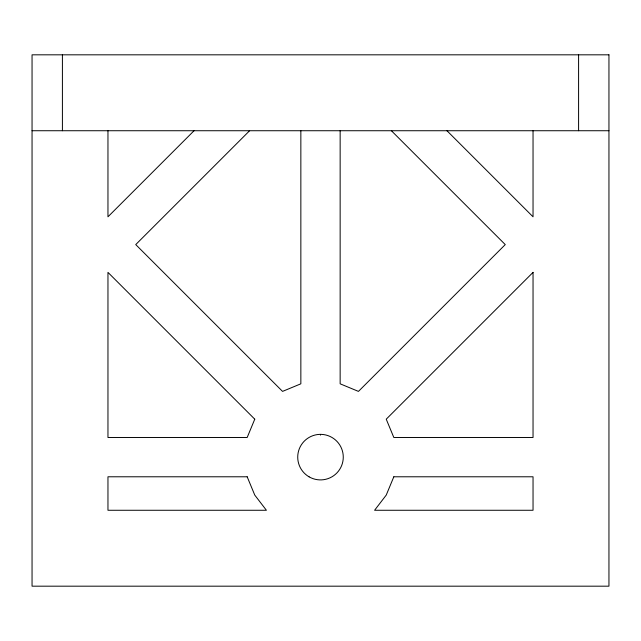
<?xml version="1.0" encoding="UTF-8"?>
<svg xmlns="http://www.w3.org/2000/svg" width="641" height="641" viewBox="0 0 641 641"><rect width="100%" height="100%" fill="white"/><g stroke="black" fill="none" stroke-linecap="round" stroke-linejoin="round"><path stroke-width="0.96" d="M194.039 130.732L107.96 216.81L107.96 130.732M249.605 130.732L135.74 244.59L282.545 391.395L300.853 383.815L300.853 130.732M32.05 130.732L608.95 130.732M446.961 130.732L533.04 216.81L533.04 130.732M391.395 130.732L505.26 244.59L358.455 391.395L340.147 383.815L340.147 130.732M578.591 54.822L578.591 130.732M320.5 434.366L320.5 435.135M62.409 54.822L62.409 130.732M254.765 419.182L247.178 437.491L107.96 437.491L107.96 272.377L254.765 419.182M393.822 476.784L386.235 495.084L374.592 510.268L533.04 510.268L533.04 476.784L393.822 476.784M533.04 272.377L386.235 419.182L393.822 437.491L533.04 437.491L533.04 272.377M608.95 54.822L32.05 54.822L32.05 586.178L608.95 586.178L608.95 54.822M247.178 476.784L107.96 476.784L107.96 510.268L266.408 510.268L254.765 495.084L247.178 476.784M309.114 476.856A22.772 22.772 0 0 0 343.272 457.137A22.772 22.772 0 0 0 309.114 437.41A22.772 22.772 0 0 0 309.114 476.856"/></g></svg>
